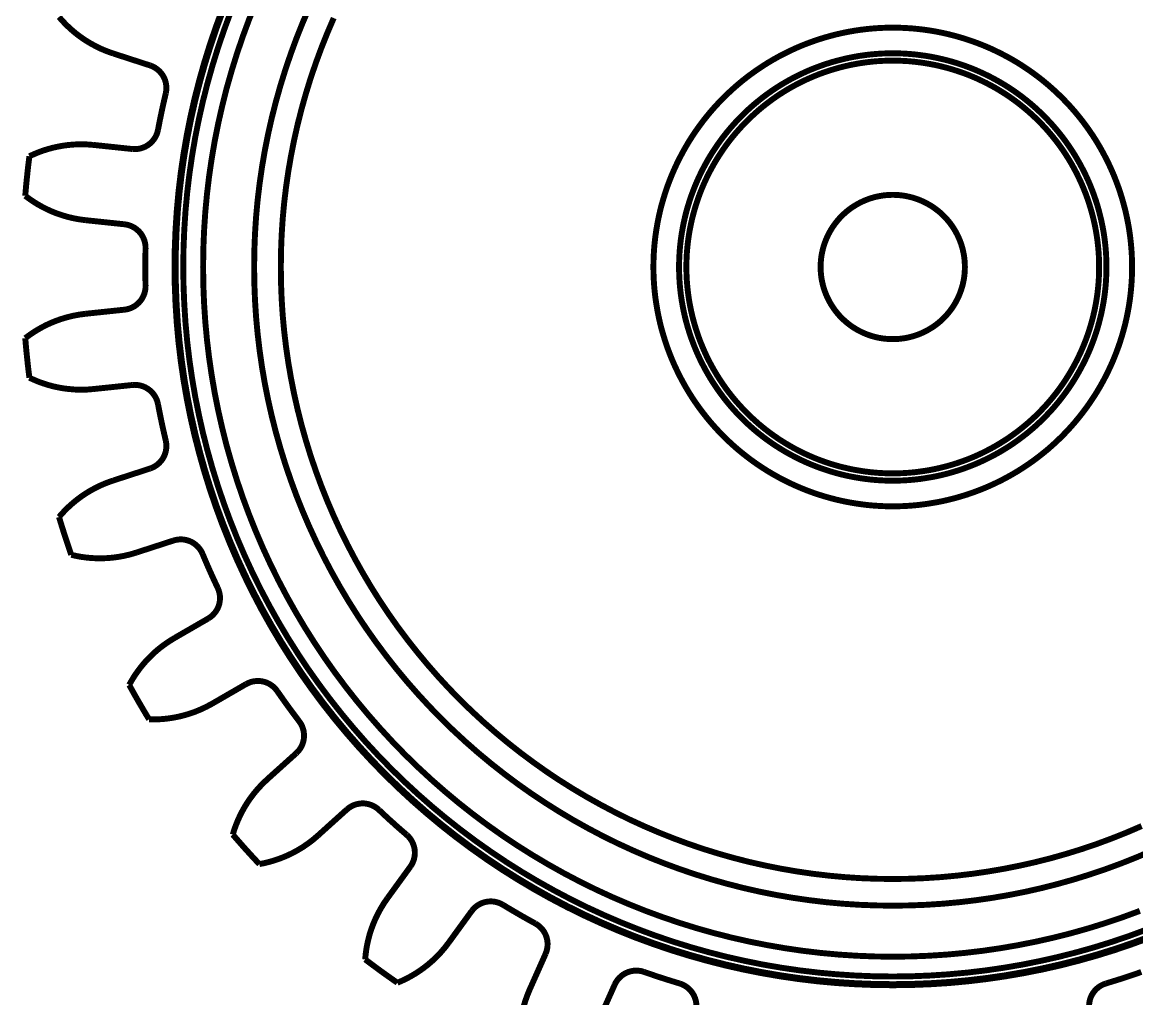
# Model space of a CAD drawing. Extents: x 0.4 to 23.1, y 0.4 to 16.1.
# Drawn here: x 4.435 to 6.29, y 6.335 to 7.96 of the extents above; entities that cross this region are included whole.
import ezdxf

# ---------------------------------------------------------------- set-up
doc = ezdxf.new("R2010")
doc.units = 0
doc.layers.get('0').update_dxf_attribs({"linetype": 'CONTINUOUS'})

msp = doc.modelspace()

# ---------------------------------------------------------------- linework, layer by layer
at = {"color": 0, "const_width": 0.00985}
for points in [[(4.82374, 7.99214), (4.81261, 7.96419), (4.80219, 7.93599), (4.79254, 7.90756), (4.78364, 7.87885), (4.77544, 7.84993), (4.76807, 7.82081), (4.76144, 7.7915), (4.75558, 7.76199), (4.75049, 7.73242), (4.74615, 7.70269), (4.74262, 7.67279), (4.73986, 7.6429), (4.7379, 7.6129), (4.73671, 7.5829), (4.73633, 7.55285), (4.73671, 7.52279), (4.7379, 7.49278), (4.73986, 7.46278), (4.74262, 7.43283), (4.74615, 7.403), (4.75049, 7.37326), (4.75558, 7.34364), (4.76144, 7.31418), (4.76807, 7.28489), (4.77544, 7.25575), (4.78364, 7.22683), (4.79254, 7.19814), (4.80219, 7.16965), (4.81261, 7.1415), (4.82374, 7.11356), (4.83556, 7.08594), (4.84814, 7.05865), (4.86143, 7.03168), (4.87543, 7.0051), (4.89014, 6.97889), (4.90549, 6.95307), (4.92156, 6.92768), (4.93821, 6.90267), (4.95557, 6.87815), (4.97353, 6.85406), (4.99214, 6.83046), (5.01139, 6.80735), (5.03119, 6.78478), (5.0516, 6.76269), (5.07254, 6.74115), (5.09407, 6.72021), (5.11615, 6.69982), (5.13872, 6.68001), (5.16183, 6.66075), (5.18544, 6.64214), (5.20953, 6.62418), (5.23406, 6.60682), (5.25906, 6.59011), (5.28444, 6.57411), (5.31028, 6.55875), (5.33649, 6.54406), (5.36307, 6.53006), (5.39003, 6.51676), (5.41732, 6.50418), (5.44493, 6.49235), (5.47288, 6.48118), (5.50103, 6.47081), (5.52951, 6.46115), (5.55821, 6.45221), (5.58713, 6.44407), (5.61626, 6.43668), (5.64556, 6.43007), (5.67503, 6.42421), (5.70464, 6.41911), (5.73438, 6.41476), (5.76421, 6.41124), (5.79417, 6.40847), (5.82417, 6.40653), (5.85417, 6.40533), (5.88422, 6.40494), (5.91428, 6.40533), (5.94428, 6.40653), (5.97428, 6.40847), (6.00418, 6.41124), (6.03407, 6.41476), (6.06381, 6.41911), (6.09343, 6.42421), (6.12289, 6.43007), (6.15218, 6.43668), (6.18132, 6.44407), (6.21024, 6.45221), (6.23893, 6.46115), (6.26742, 6.47081), (6.29557, 6.48118)], [(4.76818, 7.98122), (4.75738, 7.95187), (4.74729, 7.92225), (4.73801, 7.89236), (4.72954, 7.86225), (4.72179, 7.83192), (4.7149, 7.80137), (4.70882, 7.77067), (4.7035, 7.73986), (4.699, 7.70888), (4.69532, 7.67779), (4.69249, 7.64665), (4.69043, 7.6154), (4.68918, 7.58415), (4.68881, 7.55285), (4.68918, 7.52154), (4.69043, 7.49029), (4.69249, 7.45904), (4.69532, 7.4279), (4.699, 7.39681), (4.7035, 7.36583), (4.70882, 7.33496), (4.7149, 7.30431), (4.72179, 7.27376), (4.72954, 7.24343), (4.73801, 7.21332), (4.74729, 7.18343), (4.75738, 7.15381), (4.76818, 7.12446), (4.77979, 7.09538), (4.79215, 7.06663), (4.80524, 7.03819), (4.81907, 7.01014), (4.83365, 6.98242), (4.84896, 6.95514), (4.86496, 6.92822), (4.88162, 6.90175), (4.89903, 6.87576), (4.9171, 6.85021), (4.93582, 6.82508), (4.95518, 6.80051), (4.97521, 6.77647), (4.99582, 6.75293), (5.01708, 6.72999), (5.0389, 6.70751), (5.06136, 6.68571), (5.08431, 6.66444), (5.10786, 6.64382), (5.13189, 6.62381), (5.15647, 6.60444), (5.18158, 6.58572), (5.20714, 6.56765), (5.23313, 6.55024), (5.2596, 6.53358), (5.28651, 6.51758), (5.31381, 6.50228), (5.34153, 6.48768), (5.36957, 6.47385), (5.398, 6.46078), (5.42676, 6.4484), (5.45583, 6.43679), (5.48519, 6.426), (5.51481, 6.4159), (5.54471, 6.40663), (5.57482, 6.39817), (5.60514, 6.3904), (5.63569, 6.38351), (5.66635, 6.37744), (5.69721, 6.37213), (5.72819, 6.36762), (5.75928, 6.36393), (5.79042, 6.36106), (5.82167, 6.35906), (5.85292, 6.35781), (5.88422, 6.35742), (5.91553, 6.35781), (5.94678, 6.35906), (5.97803, 6.36106), (6.00917, 6.36393), (6.04025, 6.36762), (6.07124, 6.37213), (6.10206, 6.37744), (6.13276, 6.38351), (6.16331, 6.3904), (6.19363, 6.39817), (6.22374, 6.40663), (6.25364, 6.4159), (6.28326, 6.426), (6.31261, 6.43679)], [(6.31196, 6.43847), (6.28267, 6.42768), (6.25304, 6.41764), (6.22325, 6.40836), (6.19314, 6.3999), (6.16287, 6.39219), (6.13238, 6.38531), (6.10172, 6.37924), (6.07096, 6.37392), (6.04004, 6.36942), (6.009, 6.36578), (5.97786, 6.3629), (5.94667, 6.36083), (5.91547, 6.35965), (5.88422, 6.35921), (5.85297, 6.35965), (5.82178, 6.36083), (5.79058, 6.3629), (5.75944, 6.36578), (5.7284, 6.36942), (5.69749, 6.37392), (5.66672, 6.37924), (5.63607, 6.38531), (5.60558, 6.39219), (5.57531, 6.3999), (5.54519, 6.40836), (5.51535, 6.41764), (5.48579, 6.42768), (5.45649, 6.43847), (5.42746, 6.45008), (5.39871, 6.4624), (5.37033, 6.47547), (5.34233, 6.48931), (5.31467, 6.50385), (5.28743, 6.51915), (5.26058, 6.5351), (5.23415, 6.55176), (5.20817, 6.56912), (5.18261, 6.58718), (5.15761, 6.60585), (5.13303, 6.62522), (5.109, 6.64518), (5.08556, 6.66581), (5.06261, 6.68701), (5.04021, 6.70882), (5.01839, 6.73118), (4.99718, 6.75418), (4.97657, 6.77761), (4.9566, 6.80165), (4.93728, 6.82622), (4.91857, 6.85124), (4.90056, 6.87679), (4.88319, 6.90272), (4.86649, 6.92914), (4.85053, 6.95606), (4.83524, 6.98329), (4.82069, 7.01096), (4.80686, 7.03896), (4.79378, 7.06733), (4.78147, 7.09608), (4.76986, 7.12511), (4.75906, 7.1544), (4.74903, 7.18397), (4.73975, 7.21382), (4.73128, 7.24393), (4.72358, 7.27419), (4.71669, 7.30469), (4.71061, 7.33535), (4.70529, 7.3661), (4.70079, 7.39703), (4.69715, 7.42806), (4.69428, 7.45921), (4.69222, 7.49035), (4.69103, 7.5216), (4.6906, 7.55285), (4.69103, 7.5841), (4.69222, 7.61529), (4.69428, 7.64649), (4.69715, 7.67757), (4.70079, 7.70861), (4.70529, 7.73953), (4.71061, 7.77035), (4.71669, 7.801), (4.72358, 7.83149), (4.73128, 7.86176), (4.73975, 7.89182), (4.74903, 7.92165), (4.75906, 7.95128), (4.76986, 7.98058)], [(4.78179, 7.97601), (4.77106, 7.947), (4.76112, 7.91775), (4.75196, 7.88824), (4.7436, 7.85846), (4.73594, 7.8285), (4.72917, 7.79833), (4.7231, 7.76801), (4.71789, 7.73757), (4.71343, 7.70697), (4.70979, 7.67626), (4.70697, 7.64551), (4.70497, 7.61464), (4.70372, 7.58376), (4.70335, 7.55285), (4.70335, 7.55285), (4.70372, 7.52192), (4.70497, 7.49104), (4.70697, 7.46018), (4.70979, 7.42942), (4.71343, 7.39871), (4.71789, 7.36811), (4.7231, 7.33763), (4.72917, 7.30735), (4.73594, 7.27718), (4.7436, 7.24718), (4.75196, 7.21744), (4.76112, 7.18793), (4.77106, 7.15864), (4.78179, 7.12967), (4.79324, 7.10092), (4.80544, 7.07254), (4.81836, 7.04443), (4.83203, 7.01671), (4.84646, 6.98936), (4.86154, 6.9624), (4.87733, 6.93582), (4.89388, 6.90967), (4.91103, 6.88396), (4.92888, 6.85872), (4.94738, 6.83399), (4.96653, 6.80968), (4.98628, 6.78592), (5.00667, 6.76264), (5.02767, 6.73996), (5.04921, 6.71783), (5.07135, 6.69624), (5.09407, 6.67524), (5.11729, 6.65489), (5.14106, 6.63514), (5.16536, 6.616), (5.19011, 6.5975), (5.21539, 6.57964), (5.24104, 6.56244), (5.26719, 6.54596), (5.29378, 6.53017), (5.32075, 6.51508), (5.3481, 6.50065), (5.37582, 6.48699), (5.40392, 6.47407), (5.43229, 6.46186), (5.46104, 6.45042), (5.49001, 6.43967), (5.51932, 6.42974), (5.54883, 6.42057), (5.57861, 6.41222), (5.60856, 6.40457), (5.63872, 6.39779), (5.669, 6.39171), (5.69949, 6.3865), (5.73008, 6.38206), (5.76079, 6.37842), (5.79156, 6.3756), (5.82243, 6.37358), (5.85331, 6.37235), (5.88422, 6.37196), (5.91515, 6.37235), (5.94601, 6.37358), (5.97689, 6.3756), (6.00765, 6.37842), (6.03836, 6.38206), (6.06896, 6.3865), (6.09944, 6.39171), (6.12972, 6.39779), (6.15989, 6.40457), (6.18983, 6.41222), (6.21962, 6.42057), (6.24914, 6.42974), (6.27843, 6.43967), (6.3074, 6.45042)], [(4.91314, 7.98519), (4.90213, 7.95964), (4.89182, 7.93375), (4.88222, 7.90767), (4.87326, 7.88129), (4.86501, 7.85476), (4.85747, 7.82796), (4.85058, 7.801), (4.84446, 7.77387), (4.83903, 7.74653), (4.83431, 7.71912), (4.83035, 7.69157), (4.82704, 7.66396), (4.82449, 7.63624), (4.82269, 7.60846), (4.82161, 7.58068), (4.82124, 7.55285), (4.82161, 7.52501), (4.82269, 7.49718), (4.82449, 7.46946), (4.82704, 7.44174), (4.83035, 7.41407), (4.83431, 7.38656), (4.83903, 7.3591), (4.84446, 7.33182), (4.85058, 7.30469), (4.85747, 7.27772), (4.86501, 7.25092), (4.87326, 7.22433), (4.88222, 7.19803), (4.89182, 7.17188), (4.90213, 7.14606), (4.91314, 7.1205), (4.92481, 7.09521), (4.93707, 7.07026), (4.95003, 7.04563), (4.96365, 7.02132), (4.97786, 6.9974), (4.99274, 6.9739), (5.00819, 6.95074), (5.02425, 6.928), (5.0409, 6.90571), (5.05811, 6.8839), (5.0759, 6.86247), (5.09429, 6.84158), (5.11317, 6.82113), (5.1326, 6.80117), (5.1525, 6.78174), (5.17296, 6.76286), (5.19385, 6.74451), (5.21528, 6.72672), (5.23714, 6.70953), (5.25939, 6.69287), (5.28212, 6.67681), (5.30528, 6.66135), (5.32883, 6.64649), (5.35271, 6.63226), (5.37701, 6.61865), (5.40164, 6.60568), (5.4266, 6.59337), (5.45188, 6.58176), (5.47743, 6.57075), (5.50331, 6.56044), (5.5294, 6.55083), (5.55572, 6.54189), (5.58231, 6.53364), (5.6091, 6.5261), (5.63607, 6.51921), (5.66319, 6.51307), (5.69049, 6.50765), (5.71793, 6.50293), (5.7455, 6.49897), (5.77311, 6.49567), (5.80083, 6.49311), (5.82861, 6.49132), (5.85639, 6.49024), (5.88422, 6.48986), (5.91206, 6.49024), (5.93983, 6.49132), (5.96761, 6.49311), (5.99533, 6.49567), (6.02294, 6.49897), (6.05051, 6.50293), (6.07796, 6.50765), (6.10525, 6.51307), (6.13238, 6.51921), (6.15935, 6.5261), (6.18614, 6.53364), (6.21268, 6.54189), (6.23904, 6.55083), (6.26514, 6.56044), (6.29101, 6.57075), (6.31657, 6.58176)], [(4.49647, 7.96897), (4.50196, 7.96272), (4.50765, 7.95671), (4.51372, 7.9509), (4.51997, 7.94536), (4.52658, 7.93994), (4.53347, 7.9349), (4.54058, 7.93007), (4.5479, 7.92557), (4.55713, 7.92051), (4.56657, 7.9159), (4.57639, 7.91183), (4.58643, 7.90826)], [(4.95372, 7.96712), (4.94319, 7.9426), (4.93332, 7.91786), (4.9241, 7.89285), (4.91547, 7.86762), (4.90761, 7.84212), (4.90033, 7.81646), (4.89378, 7.79064), (4.88792, 7.7646), (4.88271, 7.73844), (4.87819, 7.71218), (4.87435, 7.68576), (4.87121, 7.65929), (4.86876, 7.63276), (4.86703, 7.60612), (4.866, 7.57949), (4.86567, 7.55285), (4.866, 7.52615), (4.86703, 7.49951), (4.86876, 7.47293), (4.87121, 7.44635), (4.87435, 7.41986), (4.87819, 7.3935), (4.88271, 7.36719), (4.88792, 7.34104), (4.89378, 7.31506), (4.90033, 7.28922), (4.90761, 7.26357), (4.91547, 7.23807), (4.9241, 7.21283), (4.93332, 7.18782), (4.94319, 7.16303), (4.95372, 7.13857), (4.96485, 7.11431), (4.97667, 7.09044), (4.9891, 7.06679), (5.00211, 7.04357), (5.01574, 7.02061), (5.02994, 6.9981), (5.04476, 6.97592), (5.06017, 6.9541), (5.07611, 6.93278), (5.09267, 6.91183), (5.10969, 6.89133), (5.12728, 6.87125), (5.14535, 6.85167), (5.16396, 6.83257), (5.18306, 6.81396), (5.20264, 6.7959), (5.22271, 6.77832), (5.24322, 6.76124), (5.26417, 6.74474), (5.28554, 6.72879), (5.30729, 6.71338), (5.32949, 6.69857), (5.352, 6.68435), (5.37494, 6.67074), (5.39822, 6.65771), (5.42182, 6.64529), (5.44569, 6.63346), (5.46994, 6.62235), (5.49442, 6.61182), (5.51921, 6.60194), (5.54422, 6.59267), (5.56944, 6.5841), (5.59494, 6.57622), (5.62061, 6.56896), (5.64643, 6.56239), (5.67247, 6.55653), (5.69862, 6.55132), (5.72488, 6.54682), (5.75125, 6.54297), (5.77778, 6.53982), (5.80431, 6.53738), (5.83089, 6.53564), (5.85758, 6.53461), (5.88422, 6.53429), (5.91086, 6.53461), (5.93756, 6.53564), (5.96414, 6.53738), (5.99067, 6.53982), (6.01719, 6.54297), (6.04357, 6.54682), (6.06982, 6.55132), (6.09597, 6.55653), (6.12201, 6.56239), (6.14785, 6.56896), (6.1735, 6.57622), (6.199, 6.5841), (6.22424, 6.59267), (6.24924, 6.60194), (6.27399, 6.61182), (6.2985, 6.62235)], [(4.648, 7.88829), (4.58643, 7.90826)], [(4.648, 7.88829), (4.65218, 7.88667), (4.65614, 7.88456), (4.65989, 7.882), (4.66325, 7.87907), (4.66635, 7.87571), (4.669, 7.87201), (4.67117, 7.86817), (4.67296, 7.86399), (4.67421, 7.85965), (4.67492, 7.85531), (4.67518, 7.85086), (4.67497, 7.84646), (4.6741, 7.84169)], [(4.66124, 7.78114), (4.66417, 7.79633), (4.66732, 7.81153), (4.66894, 7.81907), (4.67063, 7.82661), (4.6741, 7.84169)], [(4.61843, 7.74918), (4.62294, 7.74903), (4.62739, 7.74929), (4.63183, 7.75011), (4.63612, 7.75142), (4.64031, 7.75319), (4.64421, 7.75549), (4.64779, 7.75819), (4.6511, 7.76129), (4.65403, 7.76471), (4.65647, 7.76839), (4.65853, 7.77229), (4.6601, 7.77647), (4.66124, 7.78114)], [(4.44715, 7.73714), (4.45475, 7.74061), (4.4624, 7.74376), (4.47026, 7.74664), (4.47825, 7.74914), (4.48649, 7.75136), (4.49485, 7.75319), (4.50331, 7.75472), (4.51183, 7.75586), (4.52229, 7.75672), (4.53282, 7.75706), (4.54346, 7.75678), (4.55404, 7.75597)], [(4.61843, 7.74918), (4.55404, 7.75597)], [(4.44026, 7.67133), (4.44168, 7.68782), (4.44249, 7.69607), (4.44336, 7.70426), (4.44422, 7.71251), (4.44515, 7.72071), (4.44613, 7.72889), (4.44715, 7.73714)], [(4.44026, 7.67133), (4.44694, 7.66635), (4.45378, 7.66168), (4.46089, 7.65722), (4.46815, 7.6531), (4.47575, 7.64925), (4.48351, 7.64567), (4.49149, 7.64247), (4.49962, 7.6396), (4.50965, 7.63656), (4.51992, 7.63406), (4.53033, 7.63211), (4.5409, 7.63069)], [(4.60525, 7.62392), (4.5409, 7.63069)], [(4.60525, 7.62392), (4.60969, 7.62321), (4.61404, 7.62196), (4.61817, 7.62028), (4.62213, 7.61806), (4.62582, 7.61546), (4.62918, 7.61242), (4.63217, 7.60906), (4.63471, 7.60536), (4.63683, 7.60135), (4.63846, 7.59728), (4.63965, 7.59299), (4.64035, 7.5886), (4.64051, 7.58376)], [(4.64051, 7.52186), (4.64019, 7.53737), (4.64014, 7.54508), (4.64014, 7.56054), (4.64019, 7.56831), (4.64035, 7.57607), (4.64051, 7.58376)], [(4.60525, 7.48178), (4.60969, 7.48247), (4.61404, 7.48367), (4.61817, 7.4854), (4.62213, 7.48757), (4.62582, 7.49024), (4.62918, 7.49328), (4.63217, 7.49664), (4.63471, 7.50032), (4.63683, 7.50429), (4.63846, 7.5084), (4.63965, 7.51269), (4.64035, 7.51708), (4.64051, 7.52186)], [(4.44026, 7.43431), (4.44694, 7.43929), (4.45378, 7.44401), (4.46089, 7.4484), (4.46815, 7.45253), (4.47575, 7.45643), (4.48351, 7.45996), (4.49149, 7.46322), (4.49962, 7.4661), (4.50965, 7.46912), (4.51992, 7.47162), (4.53033, 7.47358), (4.5409, 7.47499)], [(4.60525, 7.48178), (4.5409, 7.47499)], [(4.44715, 7.36854), (4.44613, 7.37674), (4.44515, 7.38499), (4.44422, 7.39318), (4.44336, 7.40136), (4.44249, 7.40961), (4.44168, 7.41786), (4.44097, 7.42611), (4.44026, 7.43431)], [(4.44715, 7.36854), (4.45475, 7.36507), (4.4624, 7.36187), (4.47026, 7.35906), (4.47825, 7.3565), (4.48649, 7.35428), (4.49485, 7.35243), (4.50331, 7.35092), (4.51183, 7.34983), (4.52229, 7.3489), (4.53282, 7.34864), (4.54346, 7.34885), (4.55404, 7.34972)], [(4.61843, 7.35644), (4.55404, 7.34972)], [(4.61843, 7.35644), (4.62294, 7.35667), (4.62739, 7.35633), (4.63183, 7.35558), (4.63612, 7.35428), (4.64031, 7.35243), (4.64421, 7.35015), (4.64779, 7.3475), (4.6511, 7.3444), (4.65403, 7.34099), (4.65647, 7.33729), (4.65853, 7.33333), (4.6601, 7.32921), (4.66124, 7.32454)], [(4.6741, 7.264), (4.67063, 7.27908), (4.66894, 7.28663), (4.66732, 7.29417), (4.66417, 7.30935), (4.66271, 7.31689), (4.66124, 7.32454)], [(4.648, 7.21739), (4.65218, 7.21903), (4.65614, 7.22114), (4.65989, 7.22364), (4.66325, 7.22661), (4.66635, 7.22999), (4.669, 7.23361), (4.67117, 7.23753), (4.67296, 7.24169), (4.67421, 7.24604), (4.67492, 7.25037), (4.67518, 7.25483), (4.67497, 7.25922), (4.6741, 7.264)], [(4.648, 7.21739), (4.58643, 7.19738)], [(4.49647, 7.13672), (4.50196, 7.14296), (4.50765, 7.14899), (4.51372, 7.15479), (4.51997, 7.16032), (4.52658, 7.16569), (4.53347, 7.17079), (4.54058, 7.17563), (4.5479, 7.18012), (4.55713, 7.18517), (4.56657, 7.18972), (4.57639, 7.19385), (4.58643, 7.19738)], [(4.51687, 7.07379), (4.51417, 7.0816), (4.5115, 7.08942), (4.50629, 7.10514), (4.50131, 7.12088), (4.49886, 7.12879), (4.49647, 7.13672)], [(4.6869, 7.09754), (4.62538, 7.07758)], [(4.6869, 7.09754), (4.69125, 7.09868), (4.69575, 7.09933), (4.70019, 7.0995), (4.70469, 7.09912), (4.70915, 7.09819), (4.71343, 7.09679), (4.71756, 7.09494), (4.72136, 7.09256), (4.72493, 7.08985), (4.72814, 7.08675), (4.7309, 7.08328), (4.73335, 7.07958), (4.73546, 7.07525)], [(4.51687, 7.07379), (4.52501, 7.07194), (4.53321, 7.07042), (4.5415, 7.06928), (4.54981, 7.06847), (4.55832, 7.06803), (4.56685, 7.06793), (4.57547, 7.06825), (4.58404, 7.0689), (4.59446, 7.07021), (4.60482, 7.0721), (4.61518, 7.07454), (4.62538, 7.07758)], [(4.76064, 7.01872), (4.75732, 7.02572), (4.75407, 7.03271), (4.74767, 7.04682), (4.74457, 7.05388), (4.74149, 7.06099), (4.73844, 7.06808), (4.73546, 7.07525)], [(4.74474, 6.96772), (4.74849, 6.97017), (4.75196, 6.97304), (4.75504, 6.97629), (4.75776, 6.97987), (4.7601, 6.98378), (4.76193, 6.98796), (4.76324, 6.99224), (4.76411, 6.99664), (4.76443, 7.00114), (4.76426, 7.00553), (4.76357, 7.00993), (4.76243, 7.01421), (4.76064, 7.01872)], [(4.74474, 6.96772), (4.68869, 6.93533)], [(4.61328, 6.85726), (4.61735, 6.86453), (4.62169, 6.87158), (4.62642, 6.87853), (4.6314, 6.88525), (4.63678, 6.89193), (4.64242, 6.89833), (4.64839, 6.90446), (4.65457, 6.91043), (4.66254, 6.91732), (4.6709, 6.92372), (4.67964, 6.92974), (4.68869, 6.93533)], [(4.80772, 6.85861), (4.75168, 6.82622)], [(4.80772, 6.85861), (4.81174, 6.86063), (4.81597, 6.86214), (4.82032, 6.86322), (4.82482, 6.86376), (4.82937, 6.86382), (4.83388, 6.86333), (4.83822, 6.86236), (4.8425, 6.86089), (4.84657, 6.85894), (4.85026, 6.85656), (4.85374, 6.85379), (4.85688, 6.85064), (4.85986, 6.84685)], [(4.64638, 6.79997), (4.64208, 6.80707), (4.63786, 6.81413), (4.6295, 6.82844), (4.62538, 6.83561), (4.62131, 6.84278), (4.61729, 6.84999), (4.61328, 6.85726)], [(4.89621, 6.79676), (4.89154, 6.8029), (4.88688, 6.80914), (4.88232, 6.81532), (4.87771, 6.82156), (4.86871, 6.83415), (4.86426, 6.8405), (4.85986, 6.84685)], [(4.64638, 6.79997), (4.65468, 6.79986), (4.66303, 6.80007), (4.67133, 6.80067), (4.67964, 6.80165), (4.6881, 6.80296), (4.69646, 6.80464), (4.70481, 6.80675), (4.71306, 6.80914), (4.72299, 6.81261), (4.73275, 6.81663), (4.74235, 6.82118), (4.75168, 6.82622)], [(4.89133, 6.74354), (4.89447, 6.74675), (4.89725, 6.75032), (4.89958, 6.75413), (4.90153, 6.75819), (4.90294, 6.76253), (4.90392, 6.76693), (4.90429, 6.77143), (4.90419, 6.77593), (4.9036, 6.78039), (4.9025, 6.78467), (4.90093, 6.78885), (4.89893, 6.79275), (4.89621, 6.79676)], [(4.89133, 6.74354), (4.84321, 6.70025)], [(4.78569, 6.60824), (4.78814, 6.61615), (4.79096, 6.62403), (4.79411, 6.63172), (4.79758, 6.63938), (4.80143, 6.64697), (4.80561, 6.6544), (4.81017, 6.66174), (4.815, 6.66878), (4.8214, 6.67719), (4.82818, 6.68522), (4.8355, 6.69293), (4.84321, 6.70025)], [(4.97558, 6.64996), (4.97911, 6.65272), (4.98292, 6.65517), (4.98699, 6.65712), (4.99121, 6.65858), (4.99567, 6.65956), (5.00017, 6.66004), (5.00467, 6.66), (5.00911, 6.6594), (5.01351, 6.65831), (5.01764, 6.65679), (5.0216, 6.65479), (5.02533, 6.6524), (5.02903, 6.64931)], [(4.97558, 6.64996), (4.92751, 6.60667)], [(5.07503, 6.60786), (5.06917, 6.6129), (5.06332, 6.618), (5.05751, 6.6231), (5.05176, 6.62831), (5.04601, 6.63346), (5.04031, 6.63872), (5.03467, 6.64399), (5.02903, 6.64931)], [(4.82997, 6.55908), (4.82428, 6.56511), (4.81868, 6.57113), (4.80751, 6.58339), (4.80203, 6.58951), (4.79656, 6.59576), (4.79113, 6.60194), (4.78569, 6.60824)], [(4.82997, 6.55908), (4.83811, 6.56065), (4.84619, 6.56267), (4.85422, 6.56494), (4.86219, 6.5676), (4.87017, 6.57069), (4.87799, 6.57406), (4.88569, 6.57781), (4.89324, 6.58192), (4.90229, 6.58735), (4.91097, 6.59332), (4.91943, 6.59972), (4.92751, 6.60667)], [(5.08128, 6.55479), (5.08371, 6.5586), (5.08567, 6.56267), (5.08718, 6.56689), (5.08822, 6.57129), (5.08871, 6.57574), (5.08871, 6.58029), (5.08817, 6.58475), (5.08718, 6.58914), (5.08561, 6.59337), (5.08365, 6.59733), (5.08128, 6.60107), (5.0785, 6.60449), (5.07503, 6.60786)], [(5.08128, 6.55479), (5.04324, 6.50244)], [(5.00608, 6.40044), (5.00683, 6.40875), (5.00797, 6.41699), (5.00939, 6.42524), (5.01124, 6.43338), (5.0134, 6.44168), (5.016, 6.44982), (5.01893, 6.4579), (5.02219, 6.46582), (5.02669, 6.47532), (5.03168, 6.4846), (5.03722, 6.49371), (5.04324, 6.50244)], [(5.18317, 6.48074), (5.18604, 6.48421), (5.18924, 6.48736), (5.19282, 6.49013), (5.19667, 6.49246), (5.20079, 6.49436), (5.20508, 6.49571), (5.20953, 6.49664), (5.21403, 6.49696), (5.21853, 6.49685), (5.22287, 6.49621), (5.22715, 6.49507), (5.23128, 6.49349), (5.23557, 6.49121)], [(5.28917, 6.46029), (5.28239, 6.46397), (5.27561, 6.46778), (5.26888, 6.47157), (5.26215, 6.47542), (5.24881, 6.48324), (5.24219, 6.48719), (5.23557, 6.49121)], [(5.18317, 6.48074), (5.14513, 6.42839)], [(5.30632, 6.40967), (5.30789, 6.4139), (5.30897, 6.41824), (5.30957, 6.42269), (5.30968, 6.42719), (5.30925, 6.43175), (5.30832, 6.43614), (5.30686, 6.44043), (5.30496, 6.4445), (5.30257, 6.44829), (5.29981, 6.45176), (5.29671, 6.45492), (5.29324, 6.45768), (5.28917, 6.46029)], [(5.05963, 6.3616), (5.06728, 6.36486), (5.07476, 6.36843), (5.08214, 6.3724), (5.08936, 6.37663), (5.09651, 6.38129), (5.10346, 6.38624), (5.11025, 6.3915), (5.11681, 6.39708), (5.12446, 6.40429), (5.13172, 6.41189), (5.13867, 6.41997), (5.14513, 6.42839)], [(5.05963, 6.3616), (5.05279, 6.36632), (5.03933, 6.37587), (5.03261, 6.38069), (5.02593, 6.38558), (5.01269, 6.39546), (5.00608, 6.40044)], [(5.30632, 6.40967), (5.28, 6.35053)], [(5.42139, 6.35846), (5.42344, 6.36242), (5.42594, 6.36615), (5.42888, 6.36957), (5.43218, 6.37267), (5.43582, 6.37538), (5.43972, 6.37761), (5.44385, 6.37939), (5.44819, 6.38069), (5.45258, 6.38151), (5.45703, 6.38178), (5.46143, 6.38157), (5.46582, 6.38092), (5.47043, 6.37956)], [(5.52935, 6.3604), (5.52192, 6.36268), (5.50717, 6.36724), (5.4924, 6.37201), (5.47775, 6.37701), (5.47043, 6.37956)], [(6.29796, 6.37956), (6.29069, 6.37701), (6.27604, 6.37201), (6.26129, 6.36724), (6.24653, 6.36268), (6.2391, 6.3604)], [(5.42139, 6.35846), (5.39507, 6.29932)], [(5.55658, 6.31451), (5.55729, 6.31896), (5.55746, 6.32346), (5.55713, 6.3279), (5.55626, 6.33236), (5.5549, 6.33669), (5.55306, 6.34082), (5.55078, 6.34467), (5.54801, 6.34825), (5.54492, 6.35151), (5.5415, 6.35433), (5.53782, 6.35678), (5.53386, 6.35878), (5.52935, 6.3604)], [(6.21181, 6.31451), (6.21115, 6.31896), (6.21099, 6.32346), (6.21132, 6.3279), (6.21218, 6.33236), (6.21354, 6.33669), (6.21539, 6.34082), (6.21767, 6.34467), (6.22043, 6.34825), (6.22353, 6.35151), (6.22694, 6.35433), (6.23063, 6.35678), (6.2346, 6.35878), (6.2391, 6.3604)], [(5.26486, 6.24306), (5.26389, 6.25136), (5.26324, 6.2596), (5.26297, 6.26801), (5.26303, 6.27636), (5.26346, 6.28489), (5.26432, 6.2934), (5.26546, 6.30192), (5.26704, 6.31033), (5.26942, 6.32058), (5.2724, 6.33068), (5.27593, 6.34071), (5.28, 6.35053)]]:
    msp.add_lwpolyline(points, dxfattribs=at)
for points in [[(6.28261, 7.55285), (6.28244, 7.56326), (6.28207, 7.57368), (6.28136, 7.5841), (6.28039, 7.59446), (6.27919, 7.60482), (6.27767, 7.61518), (6.27593, 7.62543), (6.27387, 7.63564), (6.2716, 7.64583), (6.26899, 7.65593), (6.26617, 7.66596), (6.26307, 7.67594), (6.25976, 7.68582), (6.25613, 7.69558), (6.25228, 7.70529), (6.24815, 7.71485), (6.24376, 7.72433), (6.23915, 7.73367), (6.23432, 7.74289), (6.22922, 7.75201), (6.2239, 7.76101), (6.21832, 7.76981), (6.21251, 7.77849), (6.20649, 7.787), (6.20025, 7.79536), (6.19379, 7.80354), (6.18712, 7.81158), (6.18028, 7.81939), (6.17318, 7.82704), (6.1659, 7.83453), (6.15842, 7.84179), (6.15076, 7.84885), (6.14296, 7.85574), (6.13493, 7.86242), (6.12674, 7.86888), (6.11838, 7.87511), (6.10986, 7.88112), (6.10118, 7.88693), (6.09239, 7.89253), (6.08339, 7.89785), (6.07428, 7.90294), (6.06506, 7.90776), (6.05572, 7.91237), (6.04628, 7.91678), (6.03668, 7.9209), (6.02696, 7.92475), (6.01719, 7.92833), (6.00732, 7.93169), (5.99735, 7.93479), (5.98731, 7.93761), (5.97721, 7.94021), (5.96707, 7.94249), (5.95682, 7.94456), (5.94656, 7.94629), (5.93619, 7.94781), (5.92583, 7.949), (5.91547, 7.94997), (5.90506, 7.95063), (5.89464, 7.95107), (5.88422, 7.95122), (5.87381, 7.95107), (5.86339, 7.95063), (5.85297, 7.94997), (5.84256, 7.949), (5.83225, 7.94781), (5.82189, 7.94629), (5.81164, 7.94456), (5.80138, 7.94249), (5.79124, 7.94021), (5.78114, 7.93761), (5.77106, 7.93479), (5.76112, 7.93169), (5.75125, 7.92833), (5.74143, 7.92475), (5.73178, 7.9209), (5.72217, 7.91678), (5.71272, 7.91237), (5.70335, 7.90776), (5.69412, 7.90294), (5.68506, 7.89785), (5.67606, 7.89253), (5.66726, 7.88693), (5.65858, 7.88112), (5.65007, 7.87511), (5.64171, 7.86888), (5.63351, 7.86242), (5.62549, 7.85574), (5.61768, 7.84885), (5.61003, 7.84179), (5.60254, 7.83453), (5.59526, 7.82704), (5.58817, 7.81939), (5.58128, 7.81158), (5.57465, 7.80354), (5.56819, 7.79536), (5.56196, 7.787), (5.55593, 7.77849), (5.55013, 7.76981), (5.54454, 7.76101), (5.53922, 7.75201), (5.53413, 7.74289), (5.52929, 7.73367), (5.52468, 7.72433), (5.52029, 7.71485), (5.51617, 7.70529), (5.51232, 7.69558), (5.50868, 7.68582), (5.50537, 7.67594), (5.50228, 7.66596), (5.4994, 7.65593), (5.49685, 7.64583), (5.49457, 7.63564), (5.49251, 7.62543), (5.49078, 7.61518), (5.48926, 7.60482), (5.48801, 7.59446), (5.48708, 7.5841), (5.48639, 7.57368), (5.486, 7.56326), (5.48583, 7.55285), (5.486, 7.54243), (5.48639, 7.53201), (5.48708, 7.5216), (5.48801, 7.51118), (5.48926, 7.50082), (5.49078, 7.4905), (5.49251, 7.48025), (5.49457, 7.47), (5.49685, 7.45985), (5.4994, 7.44971), (5.50228, 7.43967), (5.50537, 7.42974), (5.50868, 7.41986), (5.51232, 7.41004), (5.51617, 7.40039), (5.52029, 7.39079), (5.52468, 7.38135), (5.52929, 7.37196), (5.53413, 7.36274), (5.53922, 7.35368), (5.54454, 7.34467), (5.55013, 7.33589), (5.55593, 7.32721), (5.56196, 7.31868), (5.56819, 7.31033), (5.57465, 7.30214), (5.58128, 7.29411), (5.58817, 7.28629), (5.59526, 7.2786), (5.60254, 7.27115), (5.61003, 7.26383), (5.61768, 7.25678), (5.62549, 7.24989), (5.63351, 7.24328), (5.64171, 7.23682), (5.65007, 7.23053), (5.65858, 7.22456), (5.66726, 7.21875), (5.67606, 7.21317), (5.68506, 7.20785), (5.69412, 7.20275), (5.70335, 7.19786), (5.71272, 7.19331), (5.72217, 7.18892), (5.73178, 7.18479), (5.74143, 7.18093), (5.75125, 7.17731), (5.76112, 7.17393), (5.77106, 7.1709), (5.78114, 7.16803), (5.79124, 7.16547), (5.80138, 7.16314), (5.81164, 7.16114), (5.82189, 7.1594), (5.83225, 7.15788), (5.84256, 7.15662), (5.85297, 7.15571), (5.86339, 7.155), (5.87381, 7.15462), (5.88422, 7.15446), (5.89464, 7.15462), (5.90506, 7.155), (5.91547, 7.15571), (5.92583, 7.15662), (5.93619, 7.15788), (5.94656, 7.1594), (5.95682, 7.16114), (5.96707, 7.16314), (5.97721, 7.16547), (5.98731, 7.16803), (5.99735, 7.1709), (6.00732, 7.17393), (6.01719, 7.17731), (6.02696, 7.18093), (6.03668, 7.18479), (6.04628, 7.18892), (6.05572, 7.19331), (6.06506, 7.19786), (6.07428, 7.20275), (6.08339, 7.20785), (6.09239, 7.21317), (6.10118, 7.21875), (6.10986, 7.22456), (6.11838, 7.23053), (6.12674, 7.23682), (6.13493, 7.24328), (6.14296, 7.24989), (6.15076, 7.25678), (6.15842, 7.26383), (6.1659, 7.27115), (6.17318, 7.2786), (6.18028, 7.28629), (6.18712, 7.29411), (6.19379, 7.30214), (6.20025, 7.31033), (6.20649, 7.31868), (6.21251, 7.32721), (6.21832, 7.33589), (6.2239, 7.34467), (6.22922, 7.35368), (6.23432, 7.36274), (6.23915, 7.37196), (6.24376, 7.38135), (6.24815, 7.39079), (6.25228, 7.40039), (6.25613, 7.41004), (6.25976, 7.41986), (6.26307, 7.42974), (6.26617, 7.43967), (6.26899, 7.44971), (6.2716, 7.45985), (6.27387, 7.47), (6.27593, 7.48025), (6.27767, 7.4905), (6.27919, 7.50082), (6.28039, 7.51118), (6.28136, 7.5216), (6.28207, 7.53201), (6.28244, 7.54243), (6.28261, 7.55285)], [(6.2399, 7.55285), (6.23975, 7.56213), (6.23942, 7.57146), (6.23882, 7.58074), (6.23796, 7.59), (6.23687, 7.59928), (6.23551, 7.60846), (6.23394, 7.61768), (6.2321, 7.62679), (6.23004, 7.63585), (6.22775, 7.64492), (6.22526, 7.65386), (6.2225, 7.66276), (6.21951, 7.67156), (6.21625, 7.68028), (6.21283, 7.68896), (6.20915, 7.69749), (6.20524, 7.70594), (6.20111, 7.71431), (6.19678, 7.72254), (6.19222, 7.73068), (6.1875, 7.73867), (6.18251, 7.74653), (6.17736, 7.75429), (6.17199, 7.76187), (6.16639, 7.76938), (6.16064, 7.77669), (6.15468, 7.78381), (6.14854, 7.79081), (6.14219, 7.79769), (6.13569, 7.80431), (6.12907, 7.81082), (6.12224, 7.81717), (6.11524, 7.82329), (6.10807, 7.82921), (6.10075, 7.83501), (6.09326, 7.8406), (6.08567, 7.84597), (6.07796, 7.85113), (6.07004, 7.85612), (6.06207, 7.86083), (6.05393, 7.8654), (6.04568, 7.86974), (6.03733, 7.87386), (6.02886, 7.87776), (6.02035, 7.88146), (6.01167, 7.88488), (6.00293, 7.88813), (5.99414, 7.89111), (5.98525, 7.89388), (5.97629, 7.89638), (5.96724, 7.89865), (5.95817, 7.90072), (5.94906, 7.90256), (5.93983, 7.90414), (5.93067, 7.90543), (5.92139, 7.90657), (5.91211, 7.90739), (5.90283, 7.90804), (5.89356, 7.90836), (5.88422, 7.90847), (5.87489, 7.90836), (5.86561, 7.90804), (5.85633, 7.90739), (5.84706, 7.90657), (5.83778, 7.90543), (5.82856, 7.90414), (5.81939, 7.90256), (5.81028, 7.90072), (5.80117, 7.89865), (5.79215, 7.89638), (5.78321, 7.89388), (5.77431, 7.89111), (5.76551, 7.88813), (5.75678, 7.88488), (5.7481, 7.88146), (5.73953, 7.87776), (5.73112, 7.87386), (5.72276, 7.86974), (5.71451, 7.8654), (5.70638, 7.86083), (5.6984, 7.85612), (5.69049, 7.85113), (5.68278, 7.84597), (5.67518, 7.8406), (5.66769, 7.83501), (5.66038, 7.82921), (5.65321, 7.82329), (5.64621, 7.81717), (5.63938, 7.81082), (5.63271, 7.80431), (5.62625, 7.79769), (5.6199, 7.79081), (5.61376, 7.78381), (5.60781, 7.77669), (5.60206, 7.76938), (5.59646, 7.76187), (5.5911, 7.75429), (5.58594, 7.74653), (5.58094, 7.73867), (5.57622, 7.73068), (5.57167, 7.72254), (5.56733, 7.71431), (5.56321, 7.70594), (5.55931, 7.69749), (5.55561, 7.68896), (5.55219, 7.68028), (5.54893, 7.67156), (5.54596, 7.66276), (5.54318, 7.65386), (5.54064, 7.64492), (5.53836, 7.63585), (5.53635, 7.62679), (5.5345, 7.61768), (5.53293, 7.60846), (5.53157, 7.59928), (5.53049, 7.59), (5.52962, 7.58074), (5.52903, 7.57146), (5.52865, 7.56213), (5.52854, 7.55285), (5.52865, 7.54351), (5.52903, 7.53424), (5.52962, 7.52496), (5.53049, 7.51568), (5.53157, 7.5064), (5.53293, 7.49718), (5.5345, 7.48801), (5.53635, 7.47889), (5.53836, 7.46978), (5.54064, 7.46078), (5.54318, 7.45182), (5.54596, 7.44293), (5.54893, 7.43414), (5.55219, 7.4254), (5.55561, 7.41672), (5.55931, 7.40815), (5.56321, 7.39968), (5.56733, 7.39139), (5.57167, 7.38314), (5.57622, 7.375), (5.58094, 7.36703), (5.58594, 7.3591), (5.5911, 7.3514), (5.59646, 7.34381), (5.60206, 7.33632), (5.60781, 7.329), (5.61376, 7.32183), (5.6199, 7.31483), (5.62625, 7.308), (5.63271, 7.30132), (5.63938, 7.29482), (5.64621, 7.28851), (5.65321, 7.28239), (5.66038, 7.27642), (5.66769, 7.27067), (5.67518, 7.26508), (5.68278, 7.25971), (5.69049, 7.25456), (5.6984, 7.24957), (5.70638, 7.24479), (5.71451, 7.24029), (5.72276, 7.23594), (5.73112, 7.23182), (5.73953, 7.22792), (5.7481, 7.22424), (5.75678, 7.22081), (5.76551, 7.21756), (5.77431, 7.21457), (5.78321, 7.21181), (5.79215, 7.20925), (5.80117, 7.20697), (5.81028, 7.20492), (5.81939, 7.20313), (5.82856, 7.20156), (5.83778, 7.20019), (5.84706, 7.19911), (5.85633, 7.19824), (5.86561, 7.19764), (5.87489, 7.19726), (5.88422, 7.19715), (5.89356, 7.19726), (5.90283, 7.19764), (5.91211, 7.19824), (5.92139, 7.19911), (5.93067, 7.20019), (5.93983, 7.20156), (5.94906, 7.20313), (5.95817, 7.20492), (5.96724, 7.20697), (5.97629, 7.20925), (5.98525, 7.21181), (5.99414, 7.21457), (6.00293, 7.21756), (6.01167, 7.22081), (6.02035, 7.22424), (6.02886, 7.22792), (6.03733, 7.23182), (6.04568, 7.23594), (6.05393, 7.24029), (6.06207, 7.24479), (6.07004, 7.24957), (6.07796, 7.25456), (6.08567, 7.25971), (6.09326, 7.26508), (6.10075, 7.27067), (6.10807, 7.27642), (6.11524, 7.28239), (6.12224, 7.28851), (6.12907, 7.29482), (6.13569, 7.30132), (6.14219, 7.308), (6.14854, 7.31483), (6.15468, 7.32183), (6.16064, 7.329), (6.16639, 7.33632), (6.17199, 7.34381), (6.17736, 7.3514), (6.18251, 7.3591), (6.1875, 7.36703), (6.19222, 7.375), (6.19678, 7.38314), (6.20111, 7.39139), (6.20524, 7.39968), (6.20915, 7.40815), (6.21283, 7.41672), (6.21625, 7.4254), (6.21951, 7.43414), (6.2225, 7.44293), (6.22526, 7.45182), (6.22775, 7.46078), (6.23004, 7.46978), (6.2321, 7.47889), (6.23394, 7.48801), (6.23551, 7.49718), (6.23687, 7.5064), (6.23796, 7.51568), (6.23882, 7.52496), (6.23942, 7.53424), (6.23975, 7.54351), (6.2399, 7.55285)], [(6.22771, 7.55285), (6.2276, 7.54383), (6.22726, 7.53489), (6.22667, 7.52587), (6.22581, 7.51693), (6.22478, 7.50797), (6.22347, 7.49908), (6.22194, 7.49024), (6.22021, 7.48139), (6.21821, 7.47265), (6.21599, 7.46392), (6.21354, 7.45529), (6.21089, 7.44667), (6.20801, 7.43821), (6.20492, 7.42974), (6.20156, 7.42139), (6.19803, 7.41314), (6.19422, 7.40494), (6.19026, 7.39686), (6.18608, 7.38894), (6.18169, 7.38108), (6.17708, 7.37337), (6.17231, 7.36578), (6.16732, 7.35829), (6.16211, 7.35092), (6.15674, 7.34375), (6.15115, 7.33664), (6.1454, 7.32975), (6.13949, 7.32303), (6.13336, 7.3164), (6.12711, 7.30994), (6.12067, 7.30365), (6.11404, 7.29758), (6.10732, 7.29161), (6.10037, 7.28592), (6.09332, 7.28033), (6.0861, 7.27496), (6.07878, 7.26975), (6.07129, 7.26476), (6.06369, 7.25999), (6.05599, 7.25538), (6.04812, 7.25097), (6.04015, 7.24681), (6.03207, 7.24278), (6.02393, 7.23904), (6.01568, 7.23546), (6.00732, 7.23215), (5.99886, 7.22906), (5.99035, 7.22613), (5.98178, 7.22347), (5.9731, 7.22103), (5.96442, 7.21886), (5.95562, 7.21685), (5.94683, 7.21511), (5.93793, 7.2136), (5.92904, 7.21229), (5.92014, 7.21121), (5.91118, 7.21039), (5.90218, 7.20979), (5.89324, 7.20947), (5.88422, 7.20936), (5.87522, 7.20947), (5.86626, 7.20979), (5.85726, 7.21039), (5.84831, 7.21121), (5.83936, 7.21229), (5.83051, 7.2136), (5.82161, 7.21511), (5.81278, 7.21685), (5.80404, 7.21886), (5.79531, 7.22103), (5.78668, 7.22347), (5.77806, 7.22613), (5.76958, 7.22906), (5.76112, 7.23215), (5.75276, 7.23546), (5.74451, 7.23904), (5.73633, 7.24278), (5.72831, 7.24681), (5.72032, 7.25097), (5.71246, 7.25538), (5.70475, 7.25999), (5.69715, 7.26476), (5.68967, 7.26975), (5.68235, 7.27496), (5.67513, 7.28033), (5.66803, 7.28592), (5.66114, 7.29161), (5.6544, 7.29758), (5.64779, 7.30365), (5.64133, 7.30994), (5.63504, 7.3164), (5.62896, 7.32303), (5.62304, 7.32975), (5.61729, 7.33664), (5.61171, 7.34375), (5.60633, 7.35092), (5.60113, 7.35829), (5.59614, 7.36578), (5.59136, 7.37337), (5.58675, 7.38108), (5.58236, 7.38894), (5.57818, 7.39686), (5.57417, 7.40494), (5.57042, 7.41314), (5.56689, 7.42139), (5.56353, 7.42974), (5.56044, 7.43821), (5.55757, 7.44667), (5.5549, 7.45529), (5.55246, 7.46392), (5.55024, 7.47265), (5.54824, 7.48139), (5.5465, 7.49024), (5.54497, 7.49908), (5.54368, 7.50797), (5.54264, 7.51693), (5.54178, 7.52587), (5.54118, 7.53489), (5.54085, 7.54383), (5.54075, 7.55285), (5.54085, 7.56179), (5.54118, 7.57081), (5.54178, 7.57975), (5.54264, 7.58876), (5.54368, 7.59765), (5.54497, 7.60656), (5.5465, 7.61546), (5.54824, 7.62424), (5.55024, 7.63303), (5.55246, 7.64171), (5.5549, 7.65039), (5.55757, 7.65896), (5.56044, 7.66749), (5.56353, 7.67594), (5.56689, 7.68431), (5.57042, 7.69254), (5.57417, 7.70068), (5.57818, 7.70876), (5.58236, 7.71674), (5.58675, 7.72461), (5.59136, 7.73232), (5.59614, 7.7399), (5.60113, 7.7474), (5.60633, 7.75472), (5.61171, 7.76193), (5.61729, 7.76899), (5.62304, 7.77593), (5.62896, 7.78267), (5.63504, 7.78928), (5.64133, 7.79574), (5.64779, 7.80197), (5.6544, 7.80811), (5.66114, 7.81401), (5.66803, 7.81976), (5.67513, 7.82536), (5.68235, 7.83074), (5.68967, 7.83594), (5.69715, 7.84093), (5.70475, 7.84571), (5.71246, 7.85032), (5.72032, 7.85471), (5.72831, 7.85889), (5.73633, 7.86285), (5.74451, 7.86664), (5.75276, 7.87017), (5.76112, 7.87354), (5.76958, 7.87663), (5.77806, 7.8795), (5.78668, 7.88217), (5.79531, 7.8846), (5.80404, 7.88683), (5.81278, 7.88883), (5.82161, 7.89057), (5.83051, 7.89208), (5.83936, 7.89339), (5.84831, 7.89442), (5.85726, 7.89529), (5.86626, 7.89583), (5.87522, 7.89621), (5.88422, 7.89632), (5.89324, 7.89621), (5.90218, 7.89583), (5.91118, 7.89529), (5.92014, 7.89442), (5.92904, 7.89339), (5.93793, 7.89208), (5.94683, 7.89057), (5.95562, 7.88883), (5.96442, 7.88683), (5.9731, 7.8846), (5.98178, 7.88217), (5.99035, 7.8795), (5.99886, 7.87663), (6.00732, 7.87354), (6.01568, 7.87017), (6.02393, 7.86664), (6.03207, 7.86285), (6.04015, 7.85889), (6.04812, 7.85471), (6.05599, 7.85032), (6.06369, 7.84571), (6.07129, 7.84093), (6.07878, 7.83594), (6.0861, 7.83074), (6.09332, 7.82536), (6.10037, 7.81976), (6.10732, 7.81401), (6.11404, 7.80811), (6.12067, 7.80197), (6.12711, 7.79574), (6.13336, 7.78928), (6.13949, 7.78267), (6.1454, 7.77593), (6.15115, 7.76899), (6.15674, 7.76193), (6.16211, 7.75472), (6.16732, 7.7474), (6.17231, 7.7399), (6.17708, 7.73232), (6.18169, 7.72461), (6.18608, 7.71674), (6.19026, 7.70876), (6.19422, 7.70068), (6.19803, 7.69254), (6.20156, 7.68431), (6.20492, 7.67594), (6.20801, 7.66749), (6.21089, 7.65896), (6.21354, 7.65039), (6.21599, 7.64171), (6.21821, 7.63303), (6.22021, 7.62424), (6.22194, 7.61546), (6.22347, 7.60656), (6.22478, 7.59765), (6.22581, 7.58876), (6.22667, 7.57975), (6.22726, 7.57081), (6.2276, 7.56179), (6.22771, 7.55285)], [(6.00429, 7.55285), (6.00418, 7.55767), (6.0039, 7.56256), (6.00342, 7.56739), (6.00271, 7.57221), (6.00185, 7.57699), (6.00076, 7.58176), (5.99951, 7.58649), (5.99804, 7.5911), (5.99642, 7.59571), (5.99457, 7.60021), (5.99257, 7.6046), (5.99035, 7.609), (5.98801, 7.61322), (5.98546, 7.61735), (5.98275, 7.62142), (5.97993, 7.62537), (5.97689, 7.62918), (5.97374, 7.63286), (5.97043, 7.63644), (5.96696, 7.63986), (5.96338, 7.64318), (5.95964, 7.64626), (5.95578, 7.64925), (5.95182, 7.65207), (5.94775, 7.65474), (5.94353, 7.65722), (5.93929, 7.65956), (5.9349, 7.66168), (5.93044, 7.66363), (5.92594, 7.66542), (5.92133, 7.66704), (5.91667, 7.66846), (5.91194, 7.66965), (5.90722, 7.67068), (5.9024, 7.67156), (5.89757, 7.67215), (5.89274, 7.67264), (5.88786, 7.67285), (5.88303, 7.6729), (5.87815, 7.67275), (5.87326, 7.67242), (5.86843, 7.67188), (5.86361, 7.67111), (5.85883, 7.67019), (5.85411, 7.66911), (5.84944, 7.66775), (5.84483, 7.66629), (5.84022, 7.66456), (5.83578, 7.66271), (5.83132, 7.66064), (5.82699, 7.65842), (5.82281, 7.65597), (5.81863, 7.65343), (5.81461, 7.65072), (5.81071, 7.64779), (5.80692, 7.64475), (5.80328, 7.64154), (5.79975, 7.63818), (5.79633, 7.63465), (5.79308, 7.63108), (5.79004, 7.62728), (5.78706, 7.62343), (5.78429, 7.61942), (5.78168, 7.61535), (5.77924, 7.61111), (5.77696, 7.60682), (5.77485, 7.60243), (5.77294, 7.59793), (5.77121, 7.59338), (5.76964, 7.58876), (5.76828, 7.5841), (5.76714, 7.57938), (5.76611, 7.5746), (5.76535, 7.56982), (5.76476, 7.565), (5.76438, 7.56011), (5.76417, 7.55528), (5.76417, 7.5504), (5.76438, 7.54551), (5.76476, 7.54069), (5.76535, 7.53586), (5.76611, 7.53103), (5.76714, 7.52626), (5.76828, 7.52154), (5.76964, 7.51688), (5.77121, 7.51226), (5.77294, 7.50771), (5.77485, 7.50325), (5.77696, 7.49886), (5.77924, 7.49457), (5.78168, 7.49035), (5.78429, 7.48628), (5.78706, 7.48226), (5.79004, 7.47835), (5.79308, 7.47461), (5.79633, 7.47097), (5.79975, 7.4675), (5.80328, 7.46414), (5.80692, 7.46094), (5.81071, 7.4579), (5.81461, 7.45497), (5.81863, 7.45226), (5.82281, 7.44965), (5.82699, 7.44726), (5.83132, 7.44504), (5.83578, 7.44299), (5.84022, 7.44108), (5.84483, 7.4394), (5.84944, 7.43787), (5.85411, 7.43658), (5.85883, 7.43544), (5.86361, 7.43451), (5.86843, 7.43381), (5.87326, 7.43326), (5.87815, 7.43289), (5.88303, 7.43278), (5.88786, 7.43278), (5.89274, 7.43306), (5.89757, 7.43349), (5.9024, 7.43414), (5.90722, 7.43494), (5.91194, 7.43599), (5.91667, 7.43722), (5.92133, 7.43864), (5.92594, 7.44021), (5.93044, 7.442), (5.9349, 7.44396), (5.93929, 7.44612), (5.94353, 7.44846), (5.94775, 7.45096), (5.95182, 7.45356), (5.95578, 7.45638), (5.95964, 7.45936), (5.96338, 7.46251), (5.96696, 7.46582), (5.97043, 7.46924), (5.97374, 7.47282), (5.97689, 7.47651), (5.97993, 7.48031), (5.98275, 7.48421), (5.98546, 7.48828), (5.98801, 7.49246), (5.99035, 7.49669), (5.99257, 7.50103), (5.99457, 7.50549), (5.99642, 7.50999), (5.99804, 7.5146), (5.99951, 7.51921), (6.00076, 7.52393), (6.00185, 7.52865), (6.00271, 7.53342), (6.00342, 7.53825), (6.0039, 7.54312), (6.00418, 7.54796), (6.00429, 7.55285)]]:
    msp.add_lwpolyline(points, close=True, dxfattribs=at)

doc.saveas('drawing.dxf')
